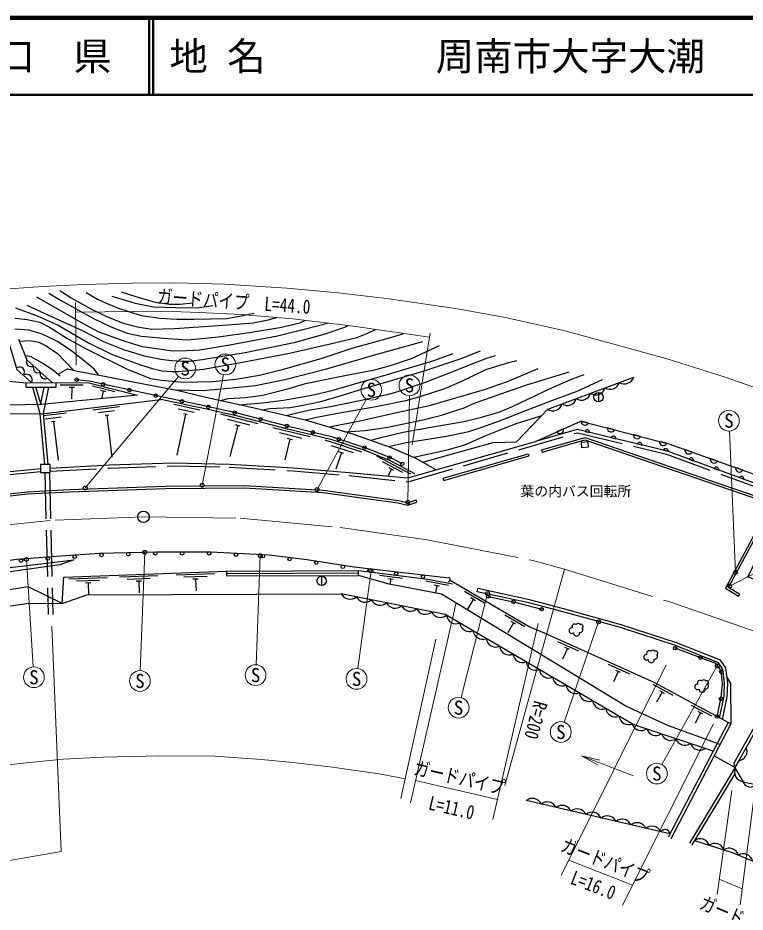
# Model space of a CAD drawing. Units: millimetres, scale not verified. Extents: x 40000 to 680000, y 20000 to 380000.
# Drawn here: x 350672 to 445261, y 263622 to 380000 of the extents above; entities that cross this region are included whole.
import ezdxf
from ezdxf.enums import TextEntityAlignment as Align

# ---------------------------------------------------------------- set-up
doc = ezdxf.new("R2010")
doc.units = ezdxf.units.MM
doc.header["$LTSCALE"] = 1000
doc.linetypes.add('CHAIN', pattern=[18.5, 12, -1.5, 3.5, -1.5])
doc.linetypes.add('DASHED', pattern=[7.5, 6, -1.5])
for name, color, linetype, lineweight in [('M-BGD', 7, 'Continuous', 25), ('M-BMK', 2, 'CHAIN', 13), ('M-BMK-HTXT', 7, 'Continuous', 13), ('M-BMK-SRVR', 3, 'Continuous', 25), ('M-STR-HTXT', 7, 'Continuous', 13), ('M-STR-STRC', 7, 'Continuous', 25), ('M-TTL', 2, 'Continuous', 140), ('M-TTL-LINE', 7, 'Continuous', 50)]:
    doc.layers.add(name, color=color, linetype=linetype, lineweight=lineweight)
doc.layers.add('M-TTL-TXT', color=7, linetype='Continuous')
doc.styles.add('ＭＳ ゴシック', font='')
doc.styles.get('ＭＳ ゴシック').set_extended_font_data('MS Gothic')

msp = doc.modelspace()

# ---------------------------------------------------------------- linework, layer by layer
at = {"layer": 'M-BGD'}
for p, q in [((419581, 329059), (430771, 333259)), ((351753, 331943), (351753, 332543)), ((351753, 331943), (355635, 331924)), ((353583, 328464), (352607, 331939)), ((353636, 329753), (353023, 331937)), ((353636, 329753), (354104, 331931)), ((353981, 328500), (354717, 331928)), ((355635, 331924), (355635, 332524)), ((359172, 332207), (356172, 332221)), ((358020, 331912), (357320, 331916)), ((357670, 331914), (357663, 330414)), ((363300, 331338), (360390, 332067)), ((362111, 331326), (361432, 331496)), ((361772, 331411), (361529, 330441)), ((426187, 331237), (426187, 330037)), ((363881, 329382), (360405, 328968)), ((374358, 328941), (370934, 329664)), ((354193, 321877), (353583, 328464)), ((354595, 321877), (353981, 328500)), ((356930, 328554), (354008, 328207)), ((363239, 328852), (361153, 328604)), ((362492, 328310), (362006, 328252)), ((362249, 328281), (362898, 322827)), ((372460, 328422), (371334, 323088)), ((373580, 328645), (371526, 329079)), ((372700, 328371), (372220, 328473)), ((381904, 327180), (377063, 328428)), ((356288, 328025), (354202, 327777)), ((355541, 327483), (355055, 327425)), ((355298, 327454), (355894, 322450)), ((380823, 326994), (377918, 327743)), ((424893, 327269), (423934, 327517)), ((379259, 326933), (378225, 322924)), ((379598, 326845), (378920, 327020)), ((388692, 325470), (383835, 326657)), ((387614, 325270), (384699, 325982)), ((421643, 326515), (420740, 326109)), ((424440, 326190), (425048, 326044)), ((428282, 326392), (427322, 326640)), ((386050, 325189), (385394, 322502)), ((386390, 325106), (385710, 325272)), ((395402, 323496), (390653, 325060)), ((427843, 325373), (428451, 325226)), ((431670, 325515), (430711, 325763)), ((435058, 324638), (434099, 324886)), ((394312, 323382), (391462, 324320)), ((393079, 323314), (392414, 323533)), ((418789, 323778), (418872, 323490)), ((431246, 324555), (431855, 324408)), ((434649, 323737), (435258, 323591)), ((438364, 323490), (437430, 323822)), ((392746, 323423), (392043, 321286)), ((401772, 320624), (397359, 322974)), ((405970, 320086), (417047, 323277)), ((406053, 319798), (417130, 322988)), ((417047, 323277), (417130, 322988)), ((437951, 322586), (438539, 322370)), ((441661, 322316), (440727, 322648)), ((400748, 320829), (398100, 322239)), ((399283, 321269), (398803, 320367)), ((399592, 321105), (398974, 321434)), ((441236, 321376), (441823, 321160)), ((444958, 321142), (444025, 321474)), ((406053, 319798), (405970, 320086)), ((444520, 320166), (445107, 319950)), ((402581, 316989), (402485, 317274)), ((356654, 307232), (377800, 307999)), ((368866, 307375), (363870, 307194)), ((376261, 307643), (371265, 307462)), ((375273, 307307), (372275, 307198)), ((377800, 307999), (394963, 308067)), ((377800, 307999), (377803, 307380)), ((377801, 307689), (394964, 307757)), ((377803, 307380), (394966, 307448)), ((390173, 307327), (390173, 306127)), ((394966, 307448), (394963, 308067)), ((400681, 307057), (397704, 307425)), ((356424, 303788), (356654, 307232)), ((362292, 307136), (357295, 306955)), ((361303, 306800), (358305, 306692)), ((360165, 306459), (359465, 306434)), ((359815, 306446), (359869, 304947)), ((367878, 307039), (364880, 306930)), ((366740, 306697), (366040, 306672)), ((366390, 306685), (366444, 305186)), ((374135, 306966), (373435, 306940)), ((373785, 306953), (373839, 305454)), ((399503, 306901), (398809, 306987)), ((399156, 306944), (399076, 306300)), ((406687, 306125), (403741, 306693)), ((405501, 306048), (404813, 306180)), ((405157, 306114), (404974, 305167)), ((356424, 303788), (352000, 305969)), ((411353, 303830), (408762, 305342)), ((410423, 305326), (410508, 305717)), ((444396, 304729), (444555, 304983)), ((409906, 304327), (409121, 302981)), ((410209, 304151), (409604, 304503)), ((416600, 300767), (414009, 302279)), ((415456, 301087), (414851, 301440)), ((415154, 301264), (414397, 299968)), ((423631, 297578), (420897, 298812)), ((422460, 297778), (421822, 298065)), ((422141, 297922), (421524, 296554)), ((430246, 294594), (427512, 295827)), ((428756, 294937), (428139, 293570)), ((429075, 294793), (428437, 295081)), ((435923, 291804), (433281, 293225)), ((434460, 292250), (433749, 290929)), ((434768, 292084), (434152, 292416)), ((440934, 289108), (438292, 290529)), ((447949, 290426), (443810, 283010)), ((439471, 289554), (438760, 288233)), ((439779, 289389), (439162, 289720)), ((443052, 288309), (435245, 273364)), ((443406, 288124), (435600, 273179)), ((443940, 282409), (438008, 272583)), ((443922, 281604), (438351, 272376)), ((435467, 273789), (416784, 278130))]:
    msp.add_line(p, q, dxfattribs=at)
at = {"layer": 'M-BGD', "linetype": 'DASHED'}
for p, q in [((354171, 320817), (354628, 302346)), ((354771, 320817), (355228, 302361)), ((441239, 283976), (443968, 282459))]:
    msp.add_line(p, q, dxfattribs=at)
at = {"layer": 'M-BGD'}
for points in [[(356138, 344500), (357617, 343561), (360260, 342083), (362115, 341174), (364358, 340274), (366249, 339776), (368072, 339482), (371029, 339555), (377959, 340044), (381276, 340322), (383245, 340683), (384354, 341014)], [(391118, 340272), (388430, 339563), (384449, 338568), (378226, 337413), (374318, 336765), (371866, 336609), (370532, 336662), (366893, 337181), (364635, 337891), (361134, 339124), (358808, 340387), (353121, 343660)], [(354686, 344168), (356205, 343280), (360510, 340872), (362662, 339836), (364874, 338982), (366770, 338577), (369592, 338320), (372728, 338121), (376758, 338507), (381074, 339079), (384762, 339697), (387358, 340330), (388099, 340645)], [(359559, 344265), (361011, 343405), (362132, 342889), (363631, 342278), (366722, 341270), (369167, 340901), (371344, 340772), (373610, 340779), (377848, 340879), (379490, 341179), (381407, 341572)], [(362896, 343803), (365924, 342861), (368300, 342414), (371188, 342295), (373971, 342273), (376008, 342587)], [(364124, 344357), (365991, 343748), (368528, 343011), (370425, 342753), (371794, 342753), (373400, 342929)], [(350362, 342265), (353189, 341240), (355891, 339992), (359846, 337724), (362861, 336218), (366350, 334925), (368132, 334378), (369426, 334076), (370740, 333996), (371542, 333970), (374828, 334280), (379892, 335209), (385980, 336355), (391117, 337551), (394775, 338417), (395987, 338897), (397184, 339458)], [(351815, 342598), (354194, 341535), (358943, 339340), (361803, 337875), (364389, 336844), (367113, 335998), (369274, 335566), (370650, 335414), (372059, 335319), (372948, 335319), (374635, 335555), (380241, 336440), (386775, 337789), (390660, 338865), (393201, 339743), (393618, 339963)], [(350267, 340938), (351863, 340752), (353511, 340389), (354773, 339732), (357047, 338318), (359571, 336912), (364811, 334334), (367933, 333060), (369307, 332860), (372168, 332584), (376022, 332693), (379012, 332989), (382111, 333506), (385207, 334301), (390131, 335691), (394155, 337010), (399605, 338553), (400843, 338923)], [(361164, 333541), (360588, 334279), (359552, 335161), (357707, 336645), (355802, 337884), (353837, 338843), (352130, 339360), (350256, 339504)], [(352438, 332539), (350596, 334205), (349455, 337968)], [(350747, 338174), (351819, 335496), (355159, 332526)], [(350850, 337918), (352219, 338002), (353395, 337812), (354364, 337325), (355814, 336310), (357910, 334164)], [(403286, 337834), (396887, 336044), (390620, 334249), (385375, 332888), (381564, 332135), (378539, 331794), (374787, 331457), (371326, 331538)], [(377011, 330218), (378007, 330446), (380290, 330592), (382523, 330889), (386095, 331799), (388067, 332426), (393407, 333485), (397119, 334214), (399266, 334795), (401859, 335671), (405491, 337378)], [(382448, 328988), (383426, 329154), (386078, 329307), (387549, 329540), (390060, 330085), (392596, 330800), (395689, 331748), (399277, 332808), (403387, 334016), (408326, 335687), (410829, 336683)], [(351592, 336064), (352258, 335958), (354031, 334986), (355315, 334171), (356180, 333405)], [(379510, 329659), (382430, 329894), (385223, 330233), (389122, 330938), (391683, 331539), (394208, 332269), (398876, 333649), (404794, 335399), (407282, 336310)], [(385566, 328265), (386767, 328567), (388685, 328980), (391323, 329431), (394916, 330150), (398872, 331032), (399968, 331322), (403680, 332603), (407363, 334021), (409636, 334954), (411678, 335710), (412792, 336063)], [(388049, 327688), (389576, 328032), (392042, 328505), (397275, 329403), (401112, 330215), (403011, 330721), (406198, 331766), (408410, 332729), (411449, 334178), (412667, 334592), (414647, 335182), (415567, 335404)], [(355911, 333644), (357129, 334343), (358433, 334043), (361741, 333434), (366084, 332528), (371326, 331538), (375114, 330641), (380841, 329362), (388049, 327688), (394328, 325825), (399094, 324123), (402441, 322707), (405071, 321175)], [(391188, 326757), (395360, 327591), (400126, 328683), (404200, 329562), (411352, 331624), (414349, 332670), (418324, 334350)], [(400657, 321961), (399363, 322651), (396168, 323936), (391643, 325426), (385865, 326837), (379346, 328518), (375119, 329452), (369334, 330673), (359960, 332700), (358315, 332915)], [(393330, 326121), (395837, 326296), (398797, 326730), (403327, 327696), (405768, 328291), (408699, 329241), (409912, 329803), (412736, 330808), (415081, 331641), (417007, 332288), (419563, 333064), (422385, 333950)], [(396576, 325022), (398067, 325435), (400785, 326098), (404168, 326700), (408678, 327483), (410962, 328030), (413229, 328680), (415017, 329411), (418011, 330853), (419069, 331378), (420503, 332034), (422669, 332995), (424336, 333597)], [(398825, 324219), (401217, 324760), (405083, 325340), (406635, 325624), (409344, 326176), (410766, 326669), (413116, 327475), (416746, 328916), (420143, 330190), (423424, 331405), (426733, 332930)], [(318043, 315428), (318468, 316646), (324036, 319157), (327170, 320687), (332395, 323642), (339547, 327726), (348176, 328505), (353782, 328482), (369260, 330324)], [(402312, 320676), (399212, 322327), (396045, 323600), (391544, 325082), (385778, 326491), (379263, 328171), (375044, 329103), (369260, 330324)], [(402156, 322828), (404321, 323324), (406505, 323784), (408811, 324448), (411460, 325591), (413837, 326564), (415630, 327248), (417463, 327820), (418804, 328250)], [(403310, 322201), (412504, 324758), (415522, 324835), (419581, 329059)], [(418000, 324876), (423894, 327527), (435358, 324560), (452019, 318627), (449201, 313181), (448788, 312867)], [(448788, 312867), (451150, 317724), (435163, 323613), (423435, 326432), (418000, 324876)], [(354864, 321392), (362562, 321815), (370949, 322096), (378176, 321925), (386490, 321436), (393776, 320840), (401395, 320123), (418000, 324876)], [(418789, 323778), (424444, 325407), (447896, 317325), (448424, 315794), (443090, 305902), (444555, 304983)], [(418872, 323490), (424436, 325093), (447660, 317089), (448098, 315821), (442693, 305798), (444396, 304729)], [(232681, 293877), (247262, 296968), (257543, 299488), (268054, 301994), (280849, 305410), (289796, 308045), (298107, 310388), (302952, 311692), (310063, 313553), (316005, 314980), (322922, 316502), (329193, 317925), (335069, 318988), (339203, 319744), (343234, 320316), (348280, 320851), (353624, 321349)], [(252966, 295657), (267981, 299460), (278302, 302055), (294136, 306358), (306562, 309630), (314220, 311538), (317926, 312432), (325037, 313953), (330189, 315050), (335367, 316012), (340485, 316962), (346592, 317760), (351910, 318339), (357389, 318610), (369874, 319046), (380140, 319123), (390345, 318552), (400161, 317184), (401388, 316904), (402485, 317274)], [(253040, 295366), (268054, 299169), (278378, 301764), (294214, 306068), (306637, 309339), (314291, 311247), (317992, 312140), (325100, 313659), (330247, 314756), (335422, 315717), (340531, 316666), (346628, 317463), (351933, 318040), (357402, 318310), (369880, 318746), (380133, 318823), (390316, 318253), (400107, 316889), (401404, 316593), (402581, 316989)], [(275884, 292876), (285053, 295147), (292408, 296994), (305702, 300263), (312254, 301733), (321351, 303774), (330410, 305875), (338982, 307592), (345992, 308885), (350515, 309547), (355652, 309944), (361251, 310319), (368701, 310531), (375774, 310531), (383343, 310122), (388247, 309534), (394404, 308542), (406725, 307118)], [(275511, 292465), (290367, 296174), (304229, 299503), (311553, 301238), (325776, 304275), (339741, 307175), (348180, 308297), (357953, 309467)], [(357953, 309467), (356130, 308808), (345002, 307247), (335829, 305313), (324610, 302701), (319413, 301464), (302845, 296634), (291761, 294145), (287789, 292754), (287335, 292476), (286200, 292112), (285241, 292019), (279213, 290555), (275767, 290458), (275511, 292465)], [(394963, 308067), (403995, 306949), (407200, 306331)], [(441997, 285426), (435302, 287855), (429752, 290428), (405786, 305011), (398959, 306322), (394966, 307448)], [(443406, 288124), (443052, 288309), (433419, 293491), (419175, 299917), (417190, 300770), (406893, 306781)], [(352000, 305969), (331736, 302709), (325794, 301412), (320869, 300313), (309208, 297373), (292972, 293808), (287736, 292042)], [(356424, 303788), (359638, 304915), (392720, 305059)], [(441103, 284580), (430702, 288054), (406243, 302359), (392720, 305059)], [(441937, 288909), (442519, 291726), (442602, 293408), (442385, 295246), (441820, 296065), (436223, 298305), (429045, 300646), (420765, 302929), (417110, 303868), (410423, 305326)], [(442305, 288711), (442917, 291676), (443003, 293421), (442770, 295392), (442080, 296391), (436359, 298681), (429160, 301029), (420868, 303316), (417202, 304257), (410508, 305717)], [(287805, 291192), (302458, 294685), (314059, 296800), (317780, 297384), (330058, 300280), (337168, 301577), (342654, 302469), (352138, 303814), (356424, 303788)], [(411861, 304717), (415132, 303998), (418801, 303037)], [(441613, 289083), (442156, 291561), (442326, 293328), (442137, 295084), (441453, 295992), (436154, 297965)], [(442921, 294118), (443374, 293381), (443406, 288124)], [(468406, 285637), (465170, 286782), (450862, 293398), (448213, 290094), (443940, 282409), (445013, 280594), (446650, 280248)], [(438690, 272938), (443710, 271352), (447290, 269801), (452616, 266786)]]:
    msp.add_lwpolyline(points, dxfattribs=at)
for points in [[(339803, 328914), (345497, 333055), (351370, 332545), (359881, 332503), (366243, 330910), (353742, 329667), (347349, 329555)], [(423964, 324780), (424784, 324869), (424863, 324143), (424043, 324053)], [(353624, 320817), (354864, 320817), (354864, 321877), (353624, 321877)]]:
    msp.add_lwpolyline(points, close=True, dxfattribs=at)
at = {"layer": 'M-BGD', "linetype": 'DASHED'}
for points in [[(354864, 320991), (362579, 321415), (370951, 321696), (378160, 321525), (386462, 321037), (393738, 320442), (401431, 319618), (423445, 326018), (435046, 323230), (450597, 317501), (445624, 307273), (452121, 304872), (470078, 298004)], [(232764, 293486), (247351, 296578), (257637, 299099), (268152, 301607), (280958, 305025), (289907, 307660), (298213, 310003), (303055, 311306), (310161, 313165), (316094, 314590), (323010, 316112), (329273, 317533), (335141, 318594), (339267, 319349), (343283, 319919), (348320, 320453), (353624, 320947)]]:
    msp.add_lwpolyline(points, dxfattribs=at)
at = {"layer": 'M-BGD'}
for centre, radius in [((358315, 332915), 225), ((361759, 332310), 225), ((365180, 331571), 225), ((368601, 330831), 225), ((426187, 330637), 600), ((372025, 330105), 225), ((375449, 329379), 225), ((378867, 328624), 225), ((382260, 327767), 225), ((385649, 326893), 225), ((389048, 326059), 225), ((392430, 325166), 225), ((395755, 324072), 225), ((399012, 322792), 225), ((400657, 321961), 225), ((351069, 309364), 225), ((354559, 309634), 225), ((358050, 309879), 225), ((361543, 310102), 225), ((365041, 310202), 225), ((368540, 310301), 225), ((372040, 310306), 225), ((375540, 310306), 225), ((379035, 310130), 225), ((382530, 309941), 225), ((386010, 309576), 225), ((389478, 309108), 225), ((392933, 308551), 225), ((390173, 306727), 600), ((396401, 308085), 225), ((399878, 307683), 225), ((403355, 307281), 225), ((411861, 304717), 225), ((415132, 303998), 225), ((418801, 303037), 225), ((436154, 297965), 225), ((439434, 296743), 225), ((442160, 294876), 225), ((442120, 291397), 225), ((441613, 289083), 225)]:
    msp.add_circle(centre, radius, dxfattribs=at)
for centre, radius, start, end in [((352400, 335246), 633, 156.69724, 300.01872), ((350894, 333915), 652, 319.24466, 124.77756), ((353298, 334447), 633, 156.69724, 300.01872), ((351803, 332893), 727, 330.89852, 124.85356), ((354196, 333649), 633, 156.69724, 300.01872), ((429571, 333610), 1250, 237.44311, 343.70332), ((425826, 332204), 1250, 237.44311, 343.70332), ((427698, 332907), 1250, 237.44311, 343.70332), ((423976, 331510), 1250, 237.44311, 343.70332), ((420251, 330086), 1226, 236.88238, 344.26405), ((422103, 330807), 1250, 237.44311, 343.70332), ((424438, 327488), 505, 176.65829, 334.31648), ((421152, 326401), 505, 215.39005, 13.04824), ((424731, 326064), 318, 356.37767, 156.5954), ((427827, 326611), 505, 176.65829, 334.31648), ((428134, 325246), 318, 356.37767, 156.5954), ((431215, 325733), 505, 176.65829, 334.31648), ((431538, 324429), 318, 356.37767, 156.5954), ((434603, 324856), 505, 176.65829, 334.31648), ((434941, 323611), 318, 356.37767, 156.5954), ((437930, 323748), 505, 171.57133, 329.22952), ((438226, 322427), 318, 349.66839, 149.88612), ((441227, 322574), 505, 171.57133, 329.22952), ((441510, 321217), 318, 349.66839, 149.88612), ((444524, 321400), 505, 171.57133, 329.22952), ((444795, 320007), 318, 349.66839, 149.88612), ((406699, 306894), 225, 263.4063, 83.4063), ((393847, 305599), 1250, 205.5793, 311.8395), ((395808, 305207), 1250, 205.5793, 311.8395), ((397770, 304816), 1250, 205.5793, 311.8395), ((399731, 304424), 1250, 205.5793, 311.8395), ((401692, 304033), 1250, 205.5793, 311.8395), ((403653, 303641), 1250, 205.5793, 311.8395), ((405623, 303213), 1250, 203.61403, 309.87424), ((407666, 302396), 1250, 186.54679, 292.80699), ((409392, 301386), 1250, 186.54679, 292.80699), ((422722, 300261), 361, 82.71909, 304.52472), ((423082, 300760), 344, 56.54285, 204.08822), ((423545, 300783), 380, 42.60551, 135.96342), ((423773, 300384), 380, 265.31206, 34.29492), ((423925, 300801), 259, 308.68442, 112.76162), ((411119, 300377), 1250, 186.54679, 292.80699), ((412845, 299367), 1250, 186.54679, 292.80699), ((423335, 299960), 409, 179.46901, 6.34736), ((414571, 298357), 1250, 186.54679, 292.80699), ((416298, 297347), 1250, 186.54679, 292.80699), ((432433, 296792), 361, 82.71909, 304.52472), ((432793, 297291), 344, 56.54285, 204.08822), ((433256, 297314), 380, 42.60551, 135.96342), ((433484, 296915), 380, 265.31206, 34.29492), ((433636, 297332), 259, 308.68442, 112.76162), ((418024, 296338), 1250, 186.54679, 292.80699), ((433046, 296491), 409, 179.46901, 6.34736), ((419751, 295328), 1250, 186.54679, 292.80699), ((421477, 294318), 1250, 186.54679, 292.80699), ((439063, 292940), 361, 82.71909, 304.52472), ((439423, 293439), 344, 56.54285, 204.08822), ((439886, 293462), 380, 42.60551, 135.96342), ((440114, 293063), 380, 265.31206, 34.29492), ((440266, 293480), 259, 308.68442, 112.76162), ((423203, 293308), 1250, 186.54679, 292.80699), ((424930, 292299), 1250, 186.54679, 292.80699), ((439676, 292639), 409, 179.46901, 6.34736), ((426656, 291289), 1250, 186.54679, 292.80699), ((428382, 290279), 1250, 186.54679, 292.80699), ((430109, 289269), 1250, 186.54679, 292.80699), ((431769, 288488), 1250, 198.40127, 304.66148), ((433666, 287854), 1250, 198.40127, 304.66148), ((435563, 287221), 1250, 198.40127, 304.66148), ((437460, 286587), 1250, 198.40127, 304.66148), ((439357, 285954), 1250, 198.40127, 304.66148), ((444273, 284552), 1250, 277.79416, 24.05437), ((444007, 282900), 225, 150.8328, 330.8328), ((445150, 281836), 1250, 157.44833, 263.70854), ((445919, 280835), 937, 194.88717, 321.24526), ((417588, 277173), 1250, 23.7909, 130.0511), ((419536, 276720), 1250, 23.7909, 130.0511), ((421484, 276268), 1250, 23.7909, 130.0511), ((423432, 275815), 1250, 23.7909, 130.0511), ((425380, 275362), 1250, 23.7909, 130.0511), ((427329, 274910), 1250, 23.7909, 130.0511), ((429277, 274457), 1250, 23.7909, 130.0511), ((431225, 274005), 1250, 23.7909, 130.0511), ((433173, 273552), 1250, 23.7909, 130.0511), ((434855, 273763), 613, 2.45968, 151.38231), ((439417, 271921), 1250, 19.33787, 125.59808), ((441324, 271319), 1250, 19.33787, 125.59808), ((443190, 270688), 1250, 17.33254, 123.28285), ((445003, 269975), 1250, 13.45233, 119.71254)]:
    msp.add_arc(centre, radius, start, end, dxfattribs=at)
at = {"layer": 'M-BMK'}
msp.add_lwpolyline([(71903, 268637), (171200, 278514), (194138, 281026), (209677, 283062), (225934, 285854), (247178, 290144), (262659, 293593), (269042, 295354), (287743, 300332), (310140, 306431), (332169, 311386), (342935, 313360), (355536, 314645), (367005, 315060), (379596, 314876), (392597, 313689), (403919, 312087), (417667, 309364), (421754, 308250), (435468, 303983), (452678, 298043)], dxfattribs=at)
at = {"layer": 'M-BMK-HTXT'}
for q in [(426382, 283399), (426140, 282760), (430754, 281378)]:
    msp.add_line((423987, 283940), q, dxfattribs=at)
at = {"layer": 'M-BMK-SRVR'}
msp.add_circle((367005, 315060), 750, dxfattribs=at)
at = {"layer": 'M-STR-HTXT'}
for p, q in [((358231, 334789), (358172, 342959)), ((401961, 324432), (404275, 338967)), ((359430, 318825), (371567, 333340)), ((374640, 319178), (377402, 333569)), ((401394, 316979), (401589, 330827)), ((389587, 318612), (395997, 330407)), ((444019, 307831), (443214, 326229)), ((443265, 306056), (460987, 315198)), ((367173, 310451), (366595, 295053)), ((382206, 310012), (381643, 295811)), ((351773, 309518), (352669, 295533)), ((396603, 308065), (394899, 295314)), ((413994, 280113), (421754, 308250)), ((411774, 305075), (408332, 291538)), ((401734, 277834), (407668, 303904)), ((412458, 275690), (418343, 301174)), ((426213, 301394), (421727, 288339)), ((405043, 299126), (400476, 278399)), ((421328, 268375), (435006, 295819)), ((441646, 295667), (434441, 282831)), ((429309, 264539), (441141, 288140)), ((444623, 264591), (447191, 284432)), ((402394, 280735), (413055, 278273)), ((441609, 265894), (443518, 279438)), ((422321, 270367), (430603, 267116)), ((441894, 267915), (444890, 266655))]:
    msp.add_line(p, q, dxfattribs=at)
for points in [[(347591, 344606), (353929, 345052), (359246, 345286), (365585, 345464), (371211, 345531), (377564, 345335), (385664, 344842), (392314, 344217), (398967, 343418), (407841, 342124), (414074, 341018), (421643, 339294), (428174, 337556), (435251, 335604), (442662, 333229), (451339, 330210)], [(358181, 341704), (369564, 341850), (374278, 341653), (379694, 341380), (386446, 340849), (394297, 339879), (404190, 338435)], [(319697, 265126), (356312, 271516), (355094, 300822)], [(282536, 266226), (308539, 273564), (325991, 278149), (332332, 280020), (336304, 280808), (341558, 281730), (347524, 282564), (351346, 282990), (356568, 283534), (361800, 283795), (369105, 283955), (376344, 283913), (382370, 283477), (386424, 283101), (391613, 282502), (397651, 281614), (401038, 280951)]]:
    msp.add_lwpolyline(points, dxfattribs=at)
for centre in [(372433, 334376), (377656, 334894), (396641, 331593), (401608, 332177), (443155, 327577), (381589, 294462), (352755, 294186), (366545, 293704), (394720, 293975), (407999, 290230), (421289, 287062), (433781, 281653)]:
    msp.add_circle(centre, 1350, dxfattribs=at)
at = {"layer": 'M-STR-STRC'}
for centre in [(359430, 318825), (374640, 319178), (389587, 318612), (401394, 316979), (351773, 309518), (367173, 310451), (382206, 310012), (396603, 308065), (444019, 307831), (443265, 306056), (411774, 305075), (426213, 301394), (441646, 295667)]:
    msp.add_circle(centre, 250, dxfattribs=at)
at = {"layer": 'M-TTL'}
msp.add_line((680000, 380000), (40000, 380000), dxfattribs=at)
at = {"layer": 'M-TTL-LINE'}
for p, q in [((367750, 380000), (367750, 370000)), ((368250, 380000), (368250, 370000)), ((40000, 370000), (680000, 370000))]:
    msp.add_line(p, q, dxfattribs=at)

# ---------------------------------------------------------------- texts
at = {"layer": 'M-BMK-HTXT', "style": 'ＭＳ ゴシック'}
msp.add_text('葉の内バス回転所', height=1320, dxfattribs=at).set_placement((416041, 317344), align=Align.BOTTOM_LEFT)
at = {"layer": 'M-STR-HTXT', "style": 'ＭＳ ゴシック', "width": 0.8}
for s, rotation, p in [('ガードパイプ\u3000L=44.0', 355.991, (378646, 341621)), ('R=200', 254.581, (416638, 288994)), ('ガードパイプ', 346.997, (407766, 279687)), ('L=11.0', 346.997, (406764, 275784)), ('ガードパイプ', 338.568, (426530, 268916)), ('L=16.0', 338.568, (424998, 265772)), ('ガード', 337.196, (441712, 262477))]:
    msp.add_text(s, height=1833, rotation=rotation, dxfattribs=at).set_placement(p, align=Align.BOTTOM_CENTER)
at = {"layer": 'M-STR-HTXT', "style": 'ＭＳ ゴシック'}
for p in [(372433, 334376), (377656, 334894), (401608, 332177), (396641, 331593), (443155, 327577), (352755, 294186), (366545, 293704), (381589, 294462), (394720, 293975), (407999, 290230), (421289, 287062), (433781, 281653)]:
    msp.add_text('S', height=1833, dxfattribs=at).set_placement(p, align=Align.MIDDLE_CENTER)
at = {"layer": 'M-TTL-TXT', "style": 'ＭＳ ゴシック'}
msp.add_text('山\u3000口\u3000県', height=3666, dxfattribs=at).set_placement((350375, 375000), align=Align.MIDDLE_CENTER)
for s, p in [('地 名', (370380, 375000)), ('周南市大字大潮', (405024, 375000))]:
    msp.add_text(s, height=3666, dxfattribs=at).set_placement(p, align=Align.MIDDLE_LEFT)

doc.saveas('drawing.dxf')
